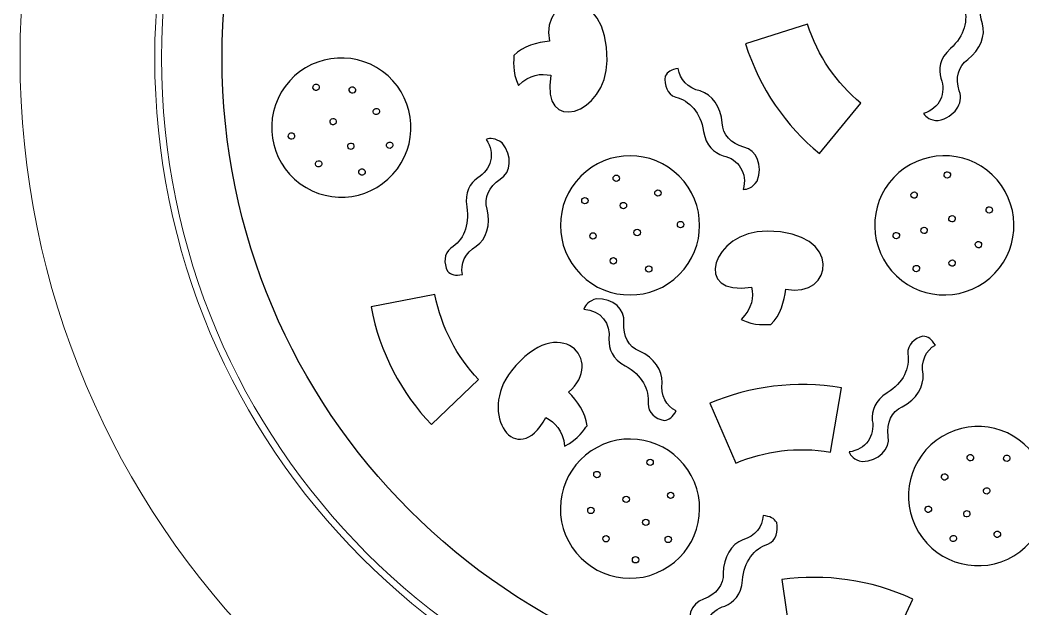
# Model space of a CAD drawing. Header units: millimetres. Extents: x -102 to 102, y -193 to 182.
# Drawn here: x -96.75 to -57.36, y 127.39 to 150.52 of the extents above; entities that cross this region are included whole.
import ezdxf

# ---------------------------------------------------------------- set-up
doc = ezdxf.new("R2010")
doc.units = ezdxf.units.MM
doc.header["$MEASUREMENT"] = 0
doc.layers.add('Layer 1', color=7, linetype='Continuous')

msp = doc.modelspace()

# ---------------------------------------------------------------- linework, layer by layer
at = {"layer": 'Layer 1', "color": 1, "lineweight": 9}
for points in [[(-30.6415, 149.0297), (-30.6415, 130.7738), (-45.4409, 115.9748), (-63.6965, 115.9748), (-63.6965, 115.9748), (-81.952, 115.9748), (-96.7514, 130.7738), (-96.7514, 149.0297), (-96.7514, 149.0297), (-96.7514, 167.2856), (-81.952, 182.0846), (-63.6965, 182.0846), (-63.6965, 182.0846), (-45.4409, 182.0846), (-30.6415, 167.2856), (-30.6415, 149.0297)], [(-35.9329, 149.0297), (-35.9329, 133.6962), (-48.363, 121.2661), (-63.6965, 121.2661), (-63.6965, 121.2661), (-79.03, 121.2661), (-91.4601, 133.6962), (-91.4601, 149.0297), (-91.4601, 149.0297), (-91.4601, 164.3632), (-79.03, 176.7933), (-63.6965, 176.7933), (-63.6965, 176.7933), (-48.363, 176.7933), (-35.9329, 164.3632), (-35.9329, 149.0297)], [(-36.1964, 149.0297), (-36.1964, 133.8419), (-48.5087, 121.5296), (-63.6965, 121.5296), (-63.6965, 121.5296), (-78.8843, 121.5296), (-91.1966, 133.8419), (-91.1966, 149.0297), (-91.1966, 149.0297), (-91.1966, 164.2175), (-78.8843, 176.5298), (-63.6965, 176.5298), (-63.6965, 176.5298), (-48.5087, 176.5298), (-36.1964, 164.2175), (-36.1964, 149.0297)]]:
    msp.add_open_spline(points, degree=3, knots=[0, 0, 0, 0, 0.2, 0.2, 0.2, 0.2, 0.4, 0.4, 0.4, 0.4, 0.6, 0.6, 0.6, 0.6, 1, 1, 1, 1], dxfattribs=at)
at = {"layer": 'Layer 1', "color": 250}
for points, knots in [([(-63.6964, 174.1485), (-77.5694, 174.1485), (-88.8156, 162.9023), (-88.8156, 149.0297), (-88.8156, 149.0297), (-88.8156, 135.157), (-77.5694, 123.9108), (-63.6964, 123.9108), (-63.6964, 123.9108), (-49.8238, 123.9108), (-38.5776, 135.157), (-38.5776, 149.0297), (-38.5776, 149.0297), (-38.5776, 162.9023), (-49.8238, 174.1485), (-63.6964, 174.1485)], [0, 0, 0, 0, 0.2, 0.2, 0.2, 0.2, 0.4, 0.4, 0.4, 0.4, 0.6, 0.6, 0.6, 0.6, 1, 1, 1, 1]), ([(-77.1775, 147.954), (-77.43, 148.4811), (-77.3553, 148.9849), (-77.3528, 149.1284), (-77.3528, 149.1284), (-76.9958, 149.49), (-76.4356, 149.6474), (-75.9551, 149.6904), (-75.9551, 149.6904), (-76.3336, 151.5668), (-73.6472, 151.9588), (-73.6895, 148.9252), (-73.6895, 148.9252), (-73.7199, 146.7518), (-76.3347, 146.0046), (-75.8976, 148.3499), (-75.8976, 148.3499), (-76.3008, 148.4282), (-76.7224, 148.3971), (-77.1775, 147.954)], [0, 0, 0, 0, 0.1666667, 0.1666667, 0.1666667, 0.1666667, 0.3333333, 0.3333333, 0.3333333, 0.3333333, 0.5, 0.5, 0.5, 0.5, 0.6666667, 0.6666667, 0.6666667, 0.6666667, 1, 1, 1, 1]), ([(-60.5821, 148.232), (-60.6784, 148.6003), (-60.6403, 149.0035), (-60.2053, 149.3987), (-60.2053, 149.3987), (-59.6504, 149.9031), (-59.4969, 150.5251), (-59.6818, 151.0528), (-59.6818, 151.0528), (-59.7735, 151.4084), (-59.5389, 151.6847), (-59.2242, 151.8455), (-59.2242, 151.8455), (-59.0217, 151.8695), (-58.8686, 151.7912), (-58.6813, 151.5852), (-58.6813, 151.5852), (-59.0147, 151.3213), (-59.13, 150.838), (-58.9487, 150.3755), (-58.9487, 150.3755), (-58.8192, 149.9201), (-59.02, 149.3479), (-59.5252, 148.9711), (-59.5252, 148.9711), (-59.9047, 148.6966), (-60.0194, 148.2412), (-59.8589, 147.7343), (-59.8589, 147.7343), (-59.6751, 147.2337), (-60.0462, 146.7168), (-60.6823, 146.5683), (-60.6823, 146.5683), (-61.0178, 146.5842), (-61.1645, 146.6978), (-61.2591, 146.8502), (-61.2591, 146.8502), (-60.6209, 147.0418), (-60.3665, 147.6619), (-60.5821, 148.232)], [0, 0, 0, 0, 0.0909091, 0.0909091, 0.0909091, 0.0909091, 0.1818182, 0.1818182, 0.1818182, 0.1818182, 0.2727273, 0.2727273, 0.2727273, 0.2727273, 0.3636364, 0.3636364, 0.3636364, 0.3636364, 0.4545455, 0.4545455, 0.4545455, 0.4545455, 0.5454545, 0.5454545, 0.5454545, 0.5454546, 0.6363636, 0.6363636, 0.6363636, 0.6363636, 0.7272727, 0.7272727, 0.7272727, 0.7272727, 0.8181818, 0.8181818, 0.8181818, 0.8181818, 1, 1, 1, 1]), ([(-65.3509, 145.2719), (-65.3509, 145.2719), (-65.3513, 145.2715), (-65.3513, 145.2715), (-65.3513, 145.2715), (-66.6682, 146.3637), (-67.7004, 147.8316), (-68.2582, 149.5832), (-68.2582, 149.5832), (-68.2582, 149.5832), (-65.8215, 150.3596), (-65.8215, 150.3596), (-65.8215, 150.3596), (-65.419, 149.0963), (-64.6736, 148.0398), (-63.725, 147.2502), (-63.725, 147.2502), (-63.725, 147.2502), (-65.3509, 145.2719), (-65.3509, 145.2719)], [0, 0, 0, 0, 0.1666667, 0.1666667, 0.1666667, 0.1666667, 0.3333333, 0.3333333, 0.3333333, 0.3333333, 0.5, 0.5, 0.5, 0.5, 0.6666667, 0.6666667, 0.6666667, 0.6666667, 1, 1, 1, 1]), ([(-85.7517, 144.0922), (-86.9688, 144.9861), (-87.2306, 146.6974), (-86.3366, 147.9142), (-86.3366, 147.9142), (-85.4427, 149.1313), (-83.7314, 149.393), (-82.5146, 148.4991), (-82.5146, 148.4991), (-81.2975, 147.6051), (-81.0358, 145.8938), (-81.9297, 144.6771), (-81.9297, 144.6771), (-82.8237, 143.46), (-84.535, 143.1982), (-85.7517, 144.0922)], [0, 0, 0, 0, 0.2, 0.2, 0.2, 0.2, 0.4, 0.4, 0.4, 0.4, 0.6, 0.6, 0.6, 0.6, 1, 1, 1, 1]), ([(-70.9993, 147.4922), (-71.3474, 147.6104), (-71.4494, 147.9579), (-71.4113, 148.3093), (-71.4113, 148.3093), (-71.3203, 148.4917), (-71.1711, 148.5767), (-70.8959, 148.6208), (-70.8959, 148.6208), (-70.8578, 148.1971), (-70.517, 147.8351), (-70.0309, 147.7332), (-70.0309, 147.7332), (-69.5793, 147.5921), (-69.2107, 147.1109), (-69.1726, 146.4812), (-69.1726, 146.4812), (-69.1511, 146.0131), (-68.8332, 145.6677), (-68.3217, 145.5237), (-68.3217, 145.5237), (-67.8024, 145.4031), (-67.5738, 144.8094), (-67.7985, 144.1959), (-67.7985, 144.1959), (-67.9957, 143.9239), (-68.1707, 143.8636), (-68.3502, 143.8682), (-68.3502, 143.8682), (-68.1605, 144.507), (-68.5393, 145.0595), (-69.1341, 145.1918), (-69.1341, 145.1918), (-69.495, 145.3138), (-69.8115, 145.5664), (-69.9032, 146.1468), (-69.9032, 146.1468), (-70.0206, 146.8879), (-70.457, 147.3571), (-70.9993, 147.4922)], [0, 0, 0, 0, 0.0909091, 0.0909091, 0.0909091, 0.0909091, 0.1818182, 0.1818182, 0.1818182, 0.1818182, 0.2727273, 0.2727273, 0.2727273, 0.2727273, 0.3636364, 0.3636364, 0.3636364, 0.3636364, 0.4545455, 0.4545455, 0.4545455, 0.4545455, 0.5454545, 0.5454545, 0.5454545, 0.5454546, 0.6363636, 0.6363636, 0.6363636, 0.6363636, 0.7272727, 0.7272727, 0.7272727, 0.7272727, 0.8181818, 0.8181818, 0.8181818, 0.8181818, 1, 1, 1, 1]), ([(-85.0214, 147.8057), (-84.9804, 147.861), (-84.9924, 147.939), (-85.0478, 147.9799), (-85.0478, 147.9799), (-85.1036, 148.0209), (-85.1819, 148.0089), (-85.2224, 147.9535), (-85.2224, 147.9535), (-85.2637, 147.8977), (-85.2514, 147.8194), (-85.1956, 147.7785), (-85.1956, 147.7785), (-85.1402, 147.7379), (-85.0623, 147.7499), (-85.0214, 147.8057)], [0, 0, 0, 0, 0.2, 0.2, 0.2, 0.2, 0.4, 0.4, 0.4, 0.4, 0.6, 0.6, 0.6, 0.6, 1, 1, 1, 1]), ([(-83.7973, 147.8456), (-83.8379, 147.7899), (-83.8262, 147.7115), (-83.7705, 147.6706), (-83.7705, 147.6706), (-83.7151, 147.63), (-83.6368, 147.6417), (-83.5959, 147.6974), (-83.5959, 147.6974), (-83.5549, 147.7532), (-83.5673, 147.8311), (-83.6227, 147.8717), (-83.6227, 147.8717), (-83.6784, 147.9126), (-83.7564, 147.901), (-83.7973, 147.8456)], [0, 0, 0, 0, 0.2, 0.2, 0.2, 0.2, 0.4, 0.4, 0.4, 0.4, 0.6, 0.6, 0.6, 0.6, 1, 1, 1, 1]), ([(-82.8582, 147.0005), (-82.8991, 146.9448), (-82.8874, 146.8668), (-82.8317, 146.8259), (-82.8317, 146.8259), (-82.7763, 146.7853), (-82.698, 146.797), (-82.6571, 146.8527), (-82.6571, 146.8527), (-82.6162, 146.9081), (-82.6282, 146.9864), (-82.6839, 147.027), (-82.6839, 147.027), (-82.7396, 147.0679), (-82.8176, 147.0559), (-82.8582, 147.0005)], [0, 0, 0, 0, 0.2, 0.2, 0.2, 0.2, 0.4, 0.4, 0.4, 0.4, 0.6, 0.6, 0.6, 0.6, 1, 1, 1, 1]), ([(-84.5539, 146.6047), (-84.5948, 146.549), (-84.5828, 146.4706), (-84.527, 146.4297), (-84.527, 146.4297), (-84.4717, 146.3891), (-84.3937, 146.4011), (-84.3528, 146.4569), (-84.3528, 146.4569), (-84.3115, 146.5123), (-84.3238, 146.5902), (-84.3792, 146.6312), (-84.3792, 146.6312), (-84.435, 146.6721), (-84.5133, 146.6601), (-84.5539, 146.6047)], [0, 0, 0, 0, 0.2, 0.2, 0.2, 0.2, 0.4, 0.4, 0.4, 0.4, 0.6, 0.6, 0.6, 0.6, 1, 1, 1, 1]), ([(-86.1913, 146.0387), (-86.2322, 145.9829), (-86.2202, 145.9046), (-86.1645, 145.864), (-86.1645, 145.864), (-86.1091, 145.8231), (-86.0312, 145.8351), (-85.9902, 145.8908), (-85.9902, 145.8908), (-85.949, 145.9462), (-85.9613, 146.0242), (-86.0167, 146.0651), (-86.0167, 146.0651), (-86.0724, 146.106), (-86.1507, 146.094), (-86.1913, 146.0387)], [0, 0, 0, 0, 0.2, 0.2, 0.2, 0.2, 0.4, 0.4, 0.4, 0.4, 0.6, 0.6, 0.6, 0.6, 1, 1, 1, 1]), ([(-78.4076, 143.0903), (-78.2474, 142.4803), (-78.4467, 141.9081), (-78.8316, 141.6326), (-78.8316, 141.6326), (-79.2617, 141.3839), (-79.4723, 140.9341), (-79.376, 140.5196), (-79.376, 140.5196), (-79.6511, 140.4751), (-79.8194, 140.5097), (-79.963, 140.6544), (-79.963, 140.6544), (-80.109, 140.9761), (-80.1207, 141.338), (-79.8268, 141.5592), (-79.8268, 141.5592), (-79.3537, 141.857), (-79.086, 142.4391), (-79.2059, 143.1795), (-79.2059, 143.1795), (-79.3001, 143.7599), (-79.0786, 144.0989), (-78.7741, 144.3271), (-78.7741, 144.3271), (-78.2499, 144.6386), (-78.0629, 145.2821), (-78.4425, 145.8296), (-78.4425, 145.8296), (-78.2739, 145.8899), (-78.0883, 145.8868), (-77.8163, 145.6906), (-77.8163, 145.6906), (-77.4106, 145.178), (-77.4427, 144.5427), (-77.8982, 144.2657), (-77.8982, 144.2657), (-78.3391, 143.9691), (-78.5335, 143.5411), (-78.4076, 143.0903)], [0, 0, 0, 0, 0.0909091, 0.0909091, 0.0909091, 0.0909091, 0.1818182, 0.1818182, 0.1818182, 0.1818182, 0.2727273, 0.2727273, 0.2727273, 0.2727273, 0.3636364, 0.3636364, 0.3636364, 0.3636364, 0.4545455, 0.4545455, 0.4545455, 0.4545455, 0.5454545, 0.5454545, 0.5454545, 0.5454546, 0.6363636, 0.6363636, 0.6363636, 0.6363636, 0.7272727, 0.7272727, 0.7272727, 0.7272727, 0.8181818, 0.8181818, 0.8181818, 0.8181818, 1, 1, 1, 1]), ([(-83.859, 145.6383), (-83.8999, 145.5829), (-83.8879, 145.5046), (-83.8321, 145.4637), (-83.8321, 145.4637), (-83.7768, 145.4231), (-83.6988, 145.4348), (-83.6575, 145.4905), (-83.6575, 145.4905), (-83.6166, 145.5459), (-83.6289, 145.6242), (-83.6843, 145.6648), (-83.6843, 145.6648), (-83.7401, 145.7057), (-83.818, 145.6941), (-83.859, 145.6383)], [0, 0, 0, 0, 0.2, 0.2, 0.2, 0.2, 0.4, 0.4, 0.4, 0.4, 0.6, 0.6, 0.6, 0.6, 1, 1, 1, 1]), ([(-82.1337, 145.5298), (-82.0931, 145.5852), (-82.1047, 145.6632), (-82.1601, 145.7041), (-82.1601, 145.7041), (-82.2159, 145.7447), (-82.2942, 145.733), (-82.3347, 145.6776), (-82.3347, 145.6776), (-82.376, 145.6219), (-82.364, 145.5436), (-82.3083, 145.5027), (-82.3083, 145.5027), (-82.2525, 145.4621), (-82.1746, 145.4741), (-82.1337, 145.5298)], [0, 0, 0, 0, 0.2, 0.2, 0.2, 0.2, 0.4, 0.4, 0.4, 0.4, 0.6, 0.6, 0.6, 0.6, 1, 1, 1, 1]), ([(-74.7264, 140.521), (-75.7939, 141.5889), (-75.7939, 143.3199), (-74.7264, 144.3878), (-74.7264, 144.3878), (-73.6585, 145.4553), (-71.9274, 145.4553), (-70.8596, 144.3878), (-70.8596, 144.3878), (-69.792, 143.3199), (-69.792, 141.5889), (-70.8596, 140.521), (-70.8596, 140.521), (-71.9274, 139.4535), (-73.6585, 139.4535), (-74.7264, 140.521)], [0, 0, 0, 0, 0.2, 0.2, 0.2, 0.2, 0.4, 0.4, 0.4, 0.4, 0.6, 0.6, 0.6, 0.6, 1, 1, 1, 1]), ([(-62.5181, 140.6709), (-63.5031, 141.8157), (-63.3736, 143.5415), (-62.2288, 144.5264), (-62.2288, 144.5264), (-61.0844, 145.5114), (-59.3586, 145.3823), (-58.3737, 144.2379), (-58.3737, 144.2379), (-57.3887, 143.0931), (-57.5179, 141.367), (-58.6623, 140.382), (-58.6623, 140.382), (-59.807, 139.3971), (-61.5332, 139.5265), (-62.5181, 140.6709)], [0, 0, 0, 0, 0.2, 0.2, 0.2, 0.2, 0.4, 0.4, 0.4, 0.4, 0.6, 0.6, 0.6, 0.6, 1, 1, 1, 1]), ([(-85.125, 144.9455), (-85.166, 144.8898), (-85.154, 144.8115), (-85.0982, 144.7705), (-85.0982, 144.7705), (-85.0428, 144.73), (-84.9649, 144.7416), (-84.924, 144.7973), (-84.924, 144.7973), (-84.8827, 144.8531), (-84.895, 144.931), (-84.9504, 144.972), (-84.9504, 144.972), (-85.0062, 145.0129), (-85.0845, 145.0009), (-85.125, 144.9455)], [0, 0, 0, 0, 0.2, 0.2, 0.2, 0.2, 0.4, 0.4, 0.4, 0.4, 0.6, 0.6, 0.6, 0.6, 1, 1, 1, 1]), ([(-83.4197, 144.6227), (-83.4606, 144.567), (-83.4486, 144.4887), (-83.3929, 144.4477), (-83.3929, 144.4477), (-83.3375, 144.4072), (-83.2596, 144.4188), (-83.2186, 144.4746), (-83.2186, 144.4746), (-83.1774, 144.5299), (-83.1897, 144.6083), (-83.2451, 144.6488), (-83.2451, 144.6488), (-83.3008, 144.6897), (-83.3791, 144.6781), (-83.4197, 144.6227)], [0, 0, 0, 0, 0.2, 0.2, 0.2, 0.2, 0.4, 0.4, 0.4, 0.4, 0.6, 0.6, 0.6, 0.6, 1, 1, 1, 1]), ([(-60.2473, 144.3416), (-60.1948, 144.3867), (-60.1888, 144.4654), (-60.2336, 144.5176), (-60.2336, 144.5176), (-60.2791, 144.5698), (-60.3574, 144.5762), (-60.41, 144.5307), (-60.41, 144.5307), (-60.4622, 144.4859), (-60.4682, 144.4072), (-60.423, 144.3546), (-60.423, 144.3546), (-60.3782, 144.3028), (-60.2992, 144.2964), (-60.2473, 144.3416)], [0, 0, 0, 0, 0.2, 0.2, 0.2, 0.2, 0.4, 0.4, 0.4, 0.4, 0.6, 0.6, 0.6, 0.6, 1, 1, 1, 1]), ([(-73.4217, 144.3929), (-73.4704, 144.3439), (-73.4704, 144.2652), (-73.4217, 144.2165), (-73.4217, 144.2165), (-73.3727, 144.1671), (-73.294, 144.1671), (-73.245, 144.2162), (-73.245, 144.2162), (-73.1959, 144.2652), (-73.1959, 144.3439), (-73.245, 144.3929), (-73.245, 144.3929), (-73.294, 144.442), (-73.3727, 144.442), (-73.4217, 144.3929)], [0, 0, 0, 0, 0.2, 0.2, 0.2, 0.2, 0.4, 0.4, 0.4, 0.4, 0.6, 0.6, 0.6, 0.6, 1, 1, 1, 1]), ([(-71.785, 143.8155), (-71.8336, 143.7668), (-71.8336, 143.6882), (-71.785, 143.6391), (-71.785, 143.6391), (-71.7359, 143.5901), (-71.6573, 143.5901), (-71.6082, 143.6391), (-71.6082, 143.6391), (-71.5592, 143.6882), (-71.5592, 143.7668), (-71.6082, 143.8159), (-71.6082, 143.8159), (-71.6573, 143.8646), (-71.7359, 143.8646), (-71.785, 143.8155)], [0, 0, 0, 0, 0.2, 0.2, 0.2, 0.2, 0.4, 0.4, 0.4, 0.4, 0.6, 0.6, 0.6, 0.6, 1, 1, 1, 1]), ([(-74.6537, 143.5141), (-74.7024, 143.4654), (-74.7024, 143.3864), (-74.6537, 143.3377), (-74.6537, 143.3377), (-74.6046, 143.2887), (-74.526, 143.2887), (-74.4769, 143.3373), (-74.4769, 143.3373), (-74.4279, 143.3864), (-74.4279, 143.4654), (-74.4769, 143.5144), (-74.4769, 143.5144), (-74.526, 143.5631), (-74.6046, 143.5631), (-74.6537, 143.5141)], [0, 0, 0, 0, 0.2, 0.2, 0.2, 0.2, 0.4, 0.4, 0.4, 0.4, 0.6, 0.6, 0.6, 0.6, 1, 1, 1, 1]), ([(-61.552, 143.5482), (-61.4998, 143.5933), (-61.4938, 143.6724), (-61.5386, 143.7242), (-61.5386, 143.7242), (-61.5837, 143.7764), (-61.6624, 143.7824), (-61.715, 143.7373), (-61.715, 143.7373), (-61.7672, 143.6925), (-61.7732, 143.6138), (-61.728, 143.5612), (-61.728, 143.5612), (-61.6829, 143.509), (-61.6042, 143.503), (-61.552, 143.5482)], [0, 0, 0, 0, 0.2, 0.2, 0.2, 0.2, 0.4, 0.4, 0.4, 0.4, 0.6, 0.6, 0.6, 0.6, 1, 1, 1, 1]), ([(-73.1413, 143.3222), (-73.19, 143.2732), (-73.19, 143.1945), (-73.1413, 143.1458), (-73.1413, 143.1458), (-73.0923, 143.0968), (-73.0136, 143.0968), (-72.9645, 143.1455), (-72.9645, 143.1455), (-72.9155, 143.1945), (-72.9155, 143.2732), (-72.9645, 143.3222), (-72.9645, 143.3222), (-73.0136, 143.3712), (-73.0923, 143.3712), (-73.1413, 143.3222)], [0, 0, 0, 0, 0.2, 0.2, 0.2, 0.2, 0.4, 0.4, 0.4, 0.4, 0.6, 0.6, 0.6, 0.6, 1, 1, 1, 1]), ([(-58.5992, 142.9673), (-58.5466, 143.0125), (-58.5406, 143.0912), (-58.5858, 143.1434), (-58.5858, 143.1434), (-58.6309, 143.1956), (-58.7093, 143.2016), (-58.7622, 143.1564), (-58.7622, 143.1564), (-58.814, 143.1116), (-58.82, 143.033), (-58.7749, 142.9804), (-58.7749, 142.9804), (-58.7301, 142.9282), (-58.651, 142.9222), (-58.5992, 142.9673)], [0, 0, 0, 0, 0.2, 0.2, 0.2, 0.2, 0.4, 0.4, 0.4, 0.4, 0.6, 0.6, 0.6, 0.6, 1, 1, 1, 1]), ([(-70.7197, 142.3972), (-70.6707, 142.4462), (-70.6707, 142.5249), (-70.7197, 142.5739), (-70.7197, 142.5739), (-70.7684, 142.623), (-70.8471, 142.623), (-70.8961, 142.5739), (-70.8961, 142.5739), (-70.9451, 142.5249), (-70.9451, 142.4462), (-70.8961, 142.3975), (-70.8961, 142.3975), (-70.8471, 142.3481), (-70.7684, 142.3481), (-70.7197, 142.3972)], [0, 0, 0, 0, 0.2, 0.2, 0.2, 0.2, 0.4, 0.4, 0.4, 0.4, 0.6, 0.6, 0.6, 0.6, 1, 1, 1, 1]), ([(-60.2394, 142.6318), (-60.1946, 142.5799), (-60.1156, 142.5739), (-60.0637, 142.6187), (-60.0637, 142.6187), (-60.0111, 142.6639), (-60.0051, 142.7426), (-60.0503, 142.7948), (-60.0503, 142.7948), (-60.0955, 142.8473), (-60.1738, 142.8533), (-60.2267, 142.8082), (-60.2267, 142.8082), (-60.2786, 142.763), (-60.2845, 142.6843), (-60.2394, 142.6318)], [0, 0, 0, 0, 0.2, 0.2, 0.2, 0.2, 0.4, 0.4, 0.4, 0.4, 0.6, 0.6, 0.6, 0.6, 1, 1, 1, 1]), ([(-72.6004, 142.2618), (-72.6494, 142.2131), (-72.6494, 142.1344), (-72.6004, 142.0854), (-72.6004, 142.0854), (-72.5514, 142.0364), (-72.4727, 142.0364), (-72.424, 142.0854), (-72.424, 142.0854), (-72.3746, 142.1344), (-72.3746, 142.2131), (-72.424, 142.2621), (-72.424, 142.2621), (-72.4727, 142.3108), (-72.5514, 142.3108), (-72.6004, 142.2618)], [0, 0, 0, 0, 0.2, 0.2, 0.2, 0.2, 0.4, 0.4, 0.4, 0.4, 0.6, 0.6, 0.6, 0.6, 1, 1, 1, 1]), ([(-68.0155, 140.0289), (-70.3667, 139.6246), (-69.5829, 142.2288), (-67.4087, 142.2288), (-67.4087, 142.2288), (-64.3748, 142.2288), (-64.8045, 139.548), (-66.6756, 139.9527), (-66.6756, 139.9527), (-66.725, 139.4729), (-66.8905, 138.9152), (-67.257, 138.5627), (-67.257, 138.5627), (-67.4002, 138.5627), (-67.9054, 138.495), (-68.4286, 138.7546), (-68.4286, 138.7546), (-67.9795, 139.2037), (-67.9424, 139.6246), (-68.0155, 140.0289)], [0, 0, 0, 0, 0.1666667, 0.1666667, 0.1666667, 0.1666667, 0.3333333, 0.3333333, 0.3333333, 0.3333333, 0.5, 0.5, 0.5, 0.5, 0.6666667, 0.6666667, 0.6666667, 0.6666667, 1, 1, 1, 1]), ([(-61.3243, 142.3479), (-61.3761, 142.3031), (-61.3821, 142.2241), (-61.337, 142.1719), (-61.337, 142.1719), (-61.2922, 142.1197), (-61.2135, 142.1137), (-61.1613, 142.1588), (-61.1613, 142.1588), (-61.1087, 142.204), (-61.1027, 142.2823), (-61.1479, 142.3349), (-61.1479, 142.3349), (-61.193, 142.3871), (-61.2717, 142.3931), (-61.3243, 142.3479)], [0, 0, 0, 0, 0.2, 0.2, 0.2, 0.2, 0.4, 0.4, 0.4, 0.4, 0.6, 0.6, 0.6, 0.6, 1, 1, 1, 1]), ([(-74.3364, 142.1271), (-74.3854, 142.0781), (-74.3854, 141.9994), (-74.3364, 141.9507), (-74.3364, 141.9507), (-74.2874, 141.9017), (-74.2087, 141.9017), (-74.16, 141.9504), (-74.16, 141.9504), (-74.1106, 141.9994), (-74.1106, 142.0781), (-74.16, 142.1271), (-74.16, 142.1271), (-74.2087, 142.1761), (-74.2874, 142.1761), (-74.3364, 142.1271)], [0, 0, 0, 0, 0.2, 0.2, 0.2, 0.2, 0.4, 0.4, 0.4, 0.4, 0.6, 0.6, 0.6, 0.6, 1, 1, 1, 1]), ([(-62.4126, 142.1484), (-62.4648, 142.1033), (-62.4708, 142.0246), (-62.4256, 141.9724), (-62.4256, 141.9724), (-62.3808, 141.9202), (-62.3022, 141.9142), (-62.2496, 141.959), (-62.2496, 141.959), (-62.1974, 142.0042), (-62.1914, 142.0828), (-62.2365, 142.135), (-62.2365, 142.135), (-62.2817, 142.1876), (-62.3604, 142.1936), (-62.4126, 142.1484)], [0, 0, 0, 0, 0.2, 0.2, 0.2, 0.2, 0.4, 0.4, 0.4, 0.4, 0.6, 0.6, 0.6, 0.6, 1, 1, 1, 1]), ([(-59.0247, 141.6024), (-58.9721, 141.6479), (-58.9661, 141.7266), (-59.0113, 141.7788), (-59.0113, 141.7788), (-59.0564, 141.831), (-59.1347, 141.837), (-59.1877, 141.7919), (-59.1877, 141.7919), (-59.2395, 141.7471), (-59.2455, 141.6684), (-59.2004, 141.6158), (-59.2004, 141.6158), (-59.1556, 141.5636), (-59.0765, 141.5576), (-59.0247, 141.6024)], [0, 0, 0, 0, 0.2, 0.2, 0.2, 0.2, 0.4, 0.4, 0.4, 0.4, 0.6, 0.6, 0.6, 0.6, 1, 1, 1, 1]), ([(-73.5361, 141.1497), (-73.5851, 141.101), (-73.5851, 141.0224), (-73.5361, 140.9733), (-73.5361, 140.9733), (-73.487, 140.9243), (-73.4084, 140.9243), (-73.3597, 140.9733), (-73.3597, 140.9733), (-73.3103, 141.0224), (-73.3103, 141.101), (-73.3597, 141.1501), (-73.3597, 141.1501), (-73.4084, 141.1991), (-73.487, 141.1991), (-73.5361, 141.1497)], [0, 0, 0, 0, 0.2, 0.2, 0.2, 0.2, 0.4, 0.4, 0.4, 0.4, 0.6, 0.6, 0.6, 0.6, 1, 1, 1, 1]), ([(-60.2215, 141.067), (-60.2737, 141.0219), (-60.2797, 140.9432), (-60.2345, 140.8906), (-60.2345, 140.8906), (-60.1897, 140.8388), (-60.1111, 140.8328), (-60.0585, 140.8776), (-60.0585, 140.8776), (-60.0063, 140.9228), (-60.0003, 141.0014), (-60.0454, 141.0536), (-60.0454, 141.0536), (-60.0906, 141.1062), (-60.1693, 141.1122), (-60.2215, 141.067)], [0, 0, 0, 0, 0.2, 0.2, 0.2, 0.2, 0.4, 0.4, 0.4, 0.4, 0.6, 0.6, 0.6, 0.6, 1, 1, 1, 1]), ([(-72.1436, 140.8276), (-72.1923, 140.7789), (-72.1923, 140.6999), (-72.1436, 140.6512), (-72.1436, 140.6512), (-72.0946, 140.6022), (-72.0159, 140.6022), (-71.9669, 140.6509), (-71.9669, 140.6509), (-71.9178, 140.6999), (-71.9178, 140.7789), (-71.9669, 140.828), (-71.9669, 140.828), (-72.0159, 140.8766), (-72.0946, 140.8766), (-72.1436, 140.8276)], [0, 0, 0, 0, 0.2, 0.2, 0.2, 0.2, 0.4, 0.4, 0.4, 0.4, 0.6, 0.6, 0.6, 0.6, 1, 1, 1, 1]), ([(-61.6285, 140.8541), (-61.6807, 140.8093), (-61.6867, 140.7307), (-61.6415, 140.6781), (-61.6415, 140.6781), (-61.5964, 140.6262), (-61.518, 140.6199), (-61.4655, 140.665), (-61.4655, 140.665), (-61.4133, 140.7102), (-61.4073, 140.7885), (-61.4521, 140.8411), (-61.4521, 140.8411), (-61.4972, 140.8933), (-61.5762, 140.8996), (-61.6285, 140.8541)], [0, 0, 0, 0, 0.2, 0.2, 0.2, 0.2, 0.4, 0.4, 0.4, 0.4, 0.6, 0.6, 0.6, 0.6, 1, 1, 1, 1]), ([(-80.5955, 134.6271), (-80.5955, 134.6271), (-80.5959, 134.6268), (-80.5959, 134.6268), (-80.5959, 134.6268), (-81.7727, 135.8693), (-82.6219, 137.4504), (-82.9658, 139.2563), (-82.9658, 139.2563), (-82.9658, 139.2563), (-80.4533, 139.7347), (-80.4533, 139.7347), (-80.4533, 139.7347), (-80.2053, 138.4322), (-79.5915, 137.2945), (-78.7441, 136.3967), (-78.7441, 136.3967), (-78.7441, 136.3967), (-80.5955, 134.6271), (-80.5955, 134.6271)], [0, 0, 0, 0, 0.1666667, 0.1666667, 0.1666667, 0.1666667, 0.3333333, 0.3333333, 0.3333333, 0.3333333, 0.5, 0.5, 0.5, 0.5, 0.6666667, 0.6666667, 0.6666667, 0.6666667, 1, 1, 1, 1]), ([(-72.979, 136.9354), (-73.4952, 137.2176), (-73.6264, 137.6007), (-73.6193, 137.9814), (-73.6193, 137.9814), (-73.5435, 138.586), (-73.9361, 139.1293), (-74.6015, 139.1656), (-74.6015, 139.1656), (-74.545, 139.3364), (-74.429, 139.4803), (-74.1069, 139.5745), (-74.1069, 139.5745), (-73.4535, 139.5794), (-72.9716, 139.1642), (-73.033, 138.6347), (-73.033, 138.6347), (-73.0701, 138.1041), (-72.852, 137.6882), (-72.4185, 137.5108), (-72.4185, 137.5108), (-71.8385, 137.2624), (-71.5097, 136.7533), (-71.5288, 136.2806), (-71.5288, 136.2806), (-71.5965, 135.7885), (-71.3707, 135.3458), (-70.9848, 135.1673), (-70.9848, 135.1673), (-71.1185, 134.9228), (-71.2494, 134.8113), (-71.4519, 134.787), (-71.4519, 134.787), (-71.7951, 134.8692), (-72.0883, 135.0826), (-72.0823, 135.4502), (-72.0823, 135.4502), (-72.0265, 136.0065), (-72.3215, 136.5752), (-72.979, 136.9354)], [0, 0, 0, 0, 0.0909091, 0.0909091, 0.0909091, 0.0909091, 0.1818182, 0.1818182, 0.1818182, 0.1818182, 0.2727273, 0.2727273, 0.2727273, 0.2727273, 0.3636364, 0.3636364, 0.3636364, 0.3636364, 0.4545455, 0.4545455, 0.4545455, 0.4545455, 0.5454545, 0.5454545, 0.5454545, 0.5454546, 0.6363636, 0.6363636, 0.6363636, 0.6363636, 0.7272727, 0.7272727, 0.7272727, 0.7272727, 0.8181818, 0.8181818, 0.8181818, 0.8181818, 1, 1, 1, 1]), ([(-76.1018, 134.902), (-77.2448, 132.8075), (-78.7999, 135.0385), (-77.4501, 136.7431), (-77.4501, 136.7431), (-75.5667, 139.1215), (-73.7319, 137.1206), (-75.2104, 135.9049), (-75.2104, 135.9049), (-74.8653, 135.5684), (-74.5306, 135.0921), (-74.4819, 134.5862), (-74.4819, 134.5862), (-74.5711, 134.4737), (-74.8311, 134.0355), (-75.3596, 133.7868), (-75.3596, 133.7868), (-75.4326, 134.4176), (-75.7395, 134.7079), (-76.1018, 134.902)], [0, 0, 0, 0, 0.1666667, 0.1666667, 0.1666667, 0.1666667, 0.3333333, 0.3333333, 0.3333333, 0.3333333, 0.5, 0.5, 0.5, 0.5, 0.6666667, 0.6666667, 0.6666667, 0.6666667, 1, 1, 1, 1]), ([(-61.2813, 136.6083), (-61.2361, 136.1374), (-61.5363, 135.6107), (-62.1015, 135.3313), (-62.1015, 135.3313), (-62.5245, 135.1299), (-62.7196, 134.7026), (-62.6532, 134.1752), (-62.6532, 134.1752), (-62.5629, 133.6496), (-63.0205, 133.2083), (-63.6738, 133.1772), (-63.6738, 133.1772), (-64.0005, 133.2531), (-64.1243, 133.3914), (-64.1899, 133.5586), (-64.1899, 133.5586), (-63.5278, 133.6316), (-63.1655, 134.1953), (-63.2748, 134.7951), (-63.2748, 134.7951), (-63.3027, 135.175), (-63.1926, 135.5645), (-62.6935, 135.8746), (-62.6935, 135.8746), (-62.0563, 136.2707), (-61.7932, 136.8546), (-61.8796, 137.407), (-61.8796, 137.407), (-61.9061, 137.7736), (-61.6249, 138.0029), (-61.2866, 138.1041), (-61.2866, 138.1041), (-61.083, 138.0911), (-60.9469, 137.9867), (-60.7997, 137.7499), (-60.7997, 137.7499), (-61.1751, 137.5506), (-61.3758, 137.0962), (-61.2813, 136.6083)], [0, 0, 0, 0, 0.0909091, 0.0909091, 0.0909091, 0.0909091, 0.1818182, 0.1818182, 0.1818182, 0.1818182, 0.2727273, 0.2727273, 0.2727273, 0.2727273, 0.3636364, 0.3636364, 0.3636364, 0.3636364, 0.4545455, 0.4545455, 0.4545455, 0.4545455, 0.5454545, 0.5454545, 0.5454545, 0.5454546, 0.6363636, 0.6363636, 0.6363636, 0.6363636, 0.7272727, 0.7272727, 0.7272727, 0.7272727, 0.8181818, 0.8181818, 0.8181818, 0.8181818, 1, 1, 1, 1]), ([(-64.487, 136.0679), (-64.487, 136.0679), (-64.917, 133.5466), (-64.917, 133.5466), (-64.917, 133.5466), (-66.2244, 133.7695), (-67.5046, 133.5925), (-68.6423, 133.1123), (-68.6423, 133.1123), (-68.6423, 133.1123), (-69.6527, 135.4661), (-69.6527, 135.4661), (-69.6527, 135.4661), (-69.6527, 135.4661), (-69.6531, 135.4664), (-69.6531, 135.4664), (-69.6531, 135.4664), (-68.0772, 136.1342), (-66.2992, 136.3773), (-64.487, 136.0679)], [0, 0, 0, 0, 0.1666667, 0.1666667, 0.1666667, 0.1666667, 0.3333333, 0.3333333, 0.3333333, 0.3333333, 0.5, 0.5, 0.5, 0.5, 0.6666667, 0.6666667, 0.6666667, 0.6666667, 1, 1, 1, 1]), ([(-57.7112, 129.4784), (-59.0041, 128.6987), (-60.6844, 129.115), (-61.464, 130.4079), (-61.464, 130.4079), (-62.2437, 131.7009), (-61.8277, 133.3815), (-60.5348, 134.1611), (-60.5348, 134.1611), (-59.2415, 134.9408), (-57.5612, 134.5248), (-56.7816, 133.2316), (-56.7816, 133.2316), (-56.002, 131.9386), (-56.4179, 130.258), (-57.7112, 129.4784)], [0, 0, 0, 0, 0.2, 0.2, 0.2, 0.2, 0.4, 0.4, 0.4, 0.4, 0.6, 0.6, 0.6, 0.6, 1, 1, 1, 1]), ([(-71.7507, 128.7996), (-73.1466, 128.2239), (-74.7447, 128.8885), (-75.3204, 130.2845), (-75.3204, 130.2845), (-75.8962, 131.6804), (-75.2315, 133.2788), (-73.8356, 133.8542), (-73.8356, 133.8542), (-72.4396, 134.4303), (-70.8412, 133.7653), (-70.2658, 132.3694), (-70.2658, 132.3694), (-69.6897, 130.9734), (-70.3544, 129.3753), (-71.7507, 128.7996)], [0, 0, 0, 0, 0.2, 0.2, 0.2, 0.2, 0.4, 0.4, 0.4, 0.4, 0.6, 0.6, 0.6, 0.6, 1, 1, 1, 1]), ([(-72.0495, 133.2632), (-72.1134, 133.2371), (-72.1437, 133.1644), (-72.1169, 133.1002), (-72.1169, 133.1002), (-72.0908, 133.0364), (-72.0178, 133.006), (-71.9543, 133.0325), (-71.9543, 133.0325), (-71.8904, 133.0589), (-71.8601, 133.1316), (-71.8862, 133.1955), (-71.8862, 133.1955), (-71.9127, 133.2593), (-71.9853, 133.2897), (-72.0495, 133.2632)], [0, 0, 0, 0, 0.2, 0.2, 0.2, 0.2, 0.4, 0.4, 0.4, 0.4, 0.6, 0.6, 0.6, 0.6, 1, 1, 1, 1]), ([(-59.4884, 133.4358), (-59.5473, 133.4002), (-59.5663, 133.324), (-59.5307, 133.2647), (-59.5307, 133.2647), (-59.4951, 133.2055), (-59.4185, 133.1864), (-59.3592, 133.222), (-59.3592, 133.222), (-59.3, 133.2577), (-59.2809, 133.3342), (-59.3169, 133.3938), (-59.3169, 133.3938), (-59.3522, 133.4528), (-59.4291, 133.4718), (-59.4884, 133.4358)], [0, 0, 0, 0, 0.2, 0.2, 0.2, 0.2, 0.4, 0.4, 0.4, 0.4, 0.6, 0.6, 0.6, 0.6, 1, 1, 1, 1]), ([(-58.059, 133.4138), (-58.1179, 133.3781), (-58.137, 133.3019), (-58.1013, 133.2427), (-58.1013, 133.2427), (-58.0657, 133.1834), (-57.9892, 133.1644), (-57.9299, 133.2), (-57.9299, 133.2), (-57.8706, 133.2356), (-57.8516, 133.3125), (-57.8876, 133.3718), (-57.8876, 133.3718), (-57.9228, 133.4307), (-57.9997, 133.4498), (-58.059, 133.4138)], [0, 0, 0, 0, 0.2, 0.2, 0.2, 0.2, 0.4, 0.4, 0.4, 0.4, 0.6, 0.6, 0.6, 0.6, 1, 1, 1, 1]), ([(-74.1407, 132.7823), (-74.2046, 132.7562), (-74.2349, 132.6835), (-74.2084, 132.6193), (-74.2084, 132.6193), (-74.182, 132.5554), (-74.1093, 132.5251), (-74.0455, 132.5515), (-74.0455, 132.5515), (-73.9816, 132.578), (-73.9513, 132.6507), (-73.9774, 132.7145), (-73.9774, 132.7145), (-74.0038, 132.7784), (-74.0765, 132.8087), (-74.1407, 132.7823)], [0, 0, 0, 0, 0.2, 0.2, 0.2, 0.2, 0.4, 0.4, 0.4, 0.4, 0.6, 0.6, 0.6, 0.6, 1, 1, 1, 1]), ([(-60.4998, 132.6796), (-60.5588, 132.644), (-60.5782, 132.5678), (-60.5422, 132.5089), (-60.5422, 132.5089), (-60.5066, 132.4492), (-60.43, 132.4302), (-60.3711, 132.4662), (-60.3711, 132.4662), (-60.3118, 132.5015), (-60.2928, 132.5784), (-60.3284, 132.6376), (-60.3284, 132.6376), (-60.364, 132.6965), (-60.4406, 132.7156), (-60.4998, 132.6796)], [0, 0, 0, 0, 0.2, 0.2, 0.2, 0.2, 0.4, 0.4, 0.4, 0.4, 0.6, 0.6, 0.6, 0.6, 1, 1, 1, 1]), ([(-71.2441, 131.9658), (-71.3079, 131.9397), (-71.3383, 131.8667), (-71.3118, 131.8028), (-71.3118, 131.8028), (-71.2854, 131.739), (-71.2127, 131.7086), (-71.1488, 131.7351), (-71.1488, 131.7351), (-71.085, 131.7615), (-71.0546, 131.8342), (-71.0807, 131.8981), (-71.0807, 131.8981), (-71.1072, 131.9619), (-71.1802, 131.9923), (-71.2441, 131.9658)], [0, 0, 0, 0, 0.2, 0.2, 0.2, 0.2, 0.4, 0.4, 0.4, 0.4, 0.6, 0.6, 0.6, 0.6, 1, 1, 1, 1]), ([(-58.8472, 132.1315), (-58.9065, 132.0959), (-58.9255, 132.0193), (-58.8896, 131.9604), (-58.8896, 131.9604), (-58.8543, 131.9011), (-58.7774, 131.8821), (-58.7185, 131.9177), (-58.7185, 131.9177), (-58.6592, 131.9533), (-58.6401, 132.0299), (-58.6761, 132.0892), (-58.6761, 132.0892), (-58.7114, 132.1484), (-58.788, 132.1675), (-58.8472, 132.1315)], [0, 0, 0, 0, 0.2, 0.2, 0.2, 0.2, 0.4, 0.4, 0.4, 0.4, 0.6, 0.6, 0.6, 0.6, 1, 1, 1, 1]), ([(-72.9921, 131.8097), (-73.0559, 131.7833), (-73.0859, 131.7106), (-73.0595, 131.6464), (-73.0595, 131.6464), (-73.0334, 131.5825), (-72.9603, 131.5525), (-72.8965, 131.5787), (-72.8965, 131.5787), (-72.8326, 131.6051), (-72.8023, 131.6778), (-72.8288, 131.7416), (-72.8288, 131.7416), (-72.8549, 131.8055), (-72.9279, 131.8358), (-72.9921, 131.8097)], [0, 0, 0, 0, 0.2, 0.2, 0.2, 0.2, 0.4, 0.4, 0.4, 0.4, 0.6, 0.6, 0.6, 0.6, 1, 1, 1, 1]), ([(-74.3781, 131.3729), (-74.4419, 131.3464), (-74.4722, 131.2737), (-74.4454, 131.2095), (-74.4454, 131.2095), (-74.4193, 131.1457), (-74.3467, 131.1157), (-74.2828, 131.1418), (-74.2828, 131.1418), (-74.219, 131.1683), (-74.1886, 131.2413), (-74.2147, 131.3051), (-74.2147, 131.3051), (-74.2412, 131.3686), (-74.3138, 131.399), (-74.3781, 131.3729)], [0, 0, 0, 0, 0.2, 0.2, 0.2, 0.2, 0.4, 0.4, 0.4, 0.4, 0.6, 0.6, 0.6, 0.6, 1, 1, 1, 1]), ([(-61.1413, 131.4097), (-61.2003, 131.3738), (-61.2193, 131.2976), (-61.1837, 131.2386), (-61.1837, 131.2386), (-61.148, 131.179), (-61.0715, 131.1603), (-61.0122, 131.196), (-61.0122, 131.196), (-60.953, 131.2312), (-60.9339, 131.3081), (-60.9699, 131.3674), (-60.9699, 131.3674), (-61.0052, 131.4263), (-61.0821, 131.4454), (-61.1413, 131.4097)], [0, 0, 0, 0, 0.2, 0.2, 0.2, 0.2, 0.4, 0.4, 0.4, 0.4, 0.6, 0.6, 0.6, 0.6, 1, 1, 1, 1]), ([(-59.6272, 131.2323), (-59.6861, 131.1967), (-59.7052, 131.1205), (-59.6696, 131.0612), (-59.6696, 131.0612), (-59.6339, 131.002), (-59.5574, 130.9829), (-59.4981, 131.0185), (-59.4981, 131.0185), (-59.4388, 131.0542), (-59.4198, 131.1307), (-59.4558, 131.1904), (-59.4558, 131.1904), (-59.491, 131.2493), (-59.568, 131.2683), (-59.6272, 131.2323)], [0, 0, 0, 0, 0.2, 0.2, 0.2, 0.2, 0.4, 0.4, 0.4, 0.4, 0.6, 0.6, 0.6, 0.6, 1, 1, 1, 1]), ([(-72.2207, 130.903), (-72.2846, 130.8769), (-72.3149, 130.8042), (-72.2885, 130.74), (-72.2885, 130.74), (-72.262, 130.6761), (-72.1894, 130.6458), (-72.1255, 130.6723), (-72.1255, 130.6723), (-72.0616, 130.6987), (-72.0313, 130.7714), (-72.0574, 130.8352), (-72.0574, 130.8352), (-72.0839, 130.8991), (-72.1565, 130.9294), (-72.2207, 130.903)], [0, 0, 0, 0, 0.2, 0.2, 0.2, 0.2, 0.4, 0.4, 0.4, 0.4, 0.6, 0.6, 0.6, 0.6, 1, 1, 1, 1]), ([(-67.3815, 129.9331), (-67.9128, 129.7588), (-68.3132, 129.2586), (-68.3753, 128.5114), (-68.3753, 128.5114), (-68.4243, 127.9258), (-68.7214, 127.6506), (-69.072, 127.5024), (-69.072, 127.5024), (-69.6555, 127.3264), (-69.9924, 126.7472), (-69.7557, 126.1238), (-69.7557, 126.1238), (-69.9346, 126.1065), (-70.1134, 126.1538), (-70.3304, 126.4099), (-70.3304, 126.4099), (-70.6003, 127.0057), (-70.4154, 127.6143), (-69.9067, 127.7727), (-69.9067, 127.7727), (-69.4072, 127.9544), (-69.1154, 128.3223), (-69.1288, 128.7908), (-69.1288, 128.7908), (-69.1369, 129.4216), (-68.8053, 129.9285), (-68.3651, 130.1028), (-68.3651, 130.1028), (-67.8874, 130.24), (-67.5748, 130.6263), (-67.5681, 131.0514), (-67.5681, 131.0514), (-67.2901, 131.0281), (-67.1353, 130.954), (-67.0312, 130.7794), (-67.0312, 130.7794), (-66.9674, 130.4316), (-67.0436, 130.077), (-67.3815, 129.9331)], [0, 0, 0, 0, 0.0909091, 0.0909091, 0.0909091, 0.0909091, 0.1818182, 0.1818182, 0.1818182, 0.1818182, 0.2727273, 0.2727273, 0.2727273, 0.2727273, 0.3636364, 0.3636364, 0.3636364, 0.3636364, 0.4545455, 0.4545455, 0.4545455, 0.4545455, 0.5454545, 0.5454545, 0.5454545, 0.5454546, 0.6363636, 0.6363636, 0.6363636, 0.6363636, 0.7272727, 0.7272727, 0.7272727, 0.7272727, 0.8181818, 0.8181818, 0.8181818, 0.8181818, 1, 1, 1, 1]), ([(-58.429, 130.4272), (-58.4883, 130.3916), (-58.5073, 130.315), (-58.4717, 130.2561), (-58.4717, 130.2561), (-58.4361, 130.1968), (-58.3592, 130.1778), (-58.3002, 130.2134), (-58.3002, 130.2134), (-58.241, 130.249), (-58.2219, 130.3259), (-58.2579, 130.3852), (-58.2579, 130.3852), (-58.2932, 130.4441), (-58.3697, 130.4632), (-58.429, 130.4272)], [0, 0, 0, 0, 0.2, 0.2, 0.2, 0.2, 0.4, 0.4, 0.4, 0.4, 0.6, 0.6, 0.6, 0.6, 1, 1, 1, 1]), ([(-73.7834, 130.2587), (-73.8473, 130.2323), (-73.8776, 130.1596), (-73.8508, 130.0954), (-73.8508, 130.0954), (-73.8247, 130.0315), (-73.7517, 130.0016), (-73.6878, 130.0277), (-73.6878, 130.0277), (-73.624, 130.0541), (-73.5937, 130.1272), (-73.6201, 130.191), (-73.6201, 130.191), (-73.6462, 130.2545), (-73.7192, 130.2848), (-73.7834, 130.2587)], [0, 0, 0, 0, 0.2, 0.2, 0.2, 0.2, 0.4, 0.4, 0.4, 0.4, 0.6, 0.6, 0.6, 0.6, 1, 1, 1, 1]), ([(-71.3398, 130.2329), (-71.4037, 130.2068), (-71.434, 130.1338), (-71.4076, 130.0699), (-71.4076, 130.0699), (-71.3811, 130.0061), (-71.3084, 129.9757), (-71.2446, 130.0022), (-71.2446, 130.0022), (-71.1807, 130.0287), (-71.1504, 130.1013), (-71.1765, 130.1652), (-71.1765, 130.1652), (-71.2029, 130.229), (-71.276, 130.2594), (-71.3398, 130.2329)], [0, 0, 0, 0, 0.2, 0.2, 0.2, 0.2, 0.4, 0.4, 0.4, 0.4, 0.6, 0.6, 0.6, 0.6, 1, 1, 1, 1]), ([(-60.1567, 130.2605), (-60.2156, 130.2248), (-60.2347, 130.1486), (-60.199, 130.0894), (-60.199, 130.0894), (-60.1634, 130.0301), (-60.0869, 130.0111), (-60.0279, 130.0467), (-60.0279, 130.0467), (-59.9683, 130.0823), (-59.9493, 130.1592), (-59.9853, 130.2185), (-59.9853, 130.2185), (-60.0205, 130.2774), (-60.0974, 130.2964), (-60.1567, 130.2605)], [0, 0, 0, 0, 0.2, 0.2, 0.2, 0.2, 0.4, 0.4, 0.4, 0.4, 0.6, 0.6, 0.6, 0.6, 1, 1, 1, 1]), ([(-72.6245, 129.433), (-72.6884, 129.4068), (-72.7187, 129.3338), (-72.6919, 129.27), (-72.6919, 129.27), (-72.6658, 129.2061), (-72.5928, 129.1758), (-72.5289, 129.2022), (-72.5289, 129.2022), (-72.465, 129.2287), (-72.4347, 129.3014), (-72.4612, 129.3652), (-72.4612, 129.3652), (-72.4873, 129.4291), (-72.5603, 129.4594), (-72.6245, 129.433)], [0, 0, 0, 0, 0.2, 0.2, 0.2, 0.2, 0.4, 0.4, 0.4, 0.4, 0.6, 0.6, 0.6, 0.6, 1, 1, 1, 1]), ([(-62.7559, 125.4525), (-63.9599, 126.0084), (-65.2426, 126.1711), (-66.4661, 126.0038), (-66.4661, 126.0038), (-66.4661, 126.0038), (-66.828, 128.5393), (-66.828, 128.5393), (-66.828, 128.5393), (-66.828, 128.5393), (-66.8284, 128.5396), (-66.8284, 128.5396), (-66.8284, 128.5396), (-65.1333, 128.7742), (-63.3531, 128.5456), (-61.6838, 127.7744), (-61.6838, 127.7744), (-61.6838, 127.7744), (-62.7559, 125.4525), (-62.7559, 125.4525)], [0, 0, 0, 0, 0.1666667, 0.1666667, 0.1666667, 0.1666667, 0.3333333, 0.3333333, 0.3333333, 0.3333333, 0.5, 0.5, 0.5, 0.5, 0.6666667, 0.6666667, 0.6666667, 0.6666667, 1, 1, 1, 1])]:
    msp.add_open_spline(points, degree=3, knots=knots, dxfattribs=at)

doc.saveas('drawing.dxf')
